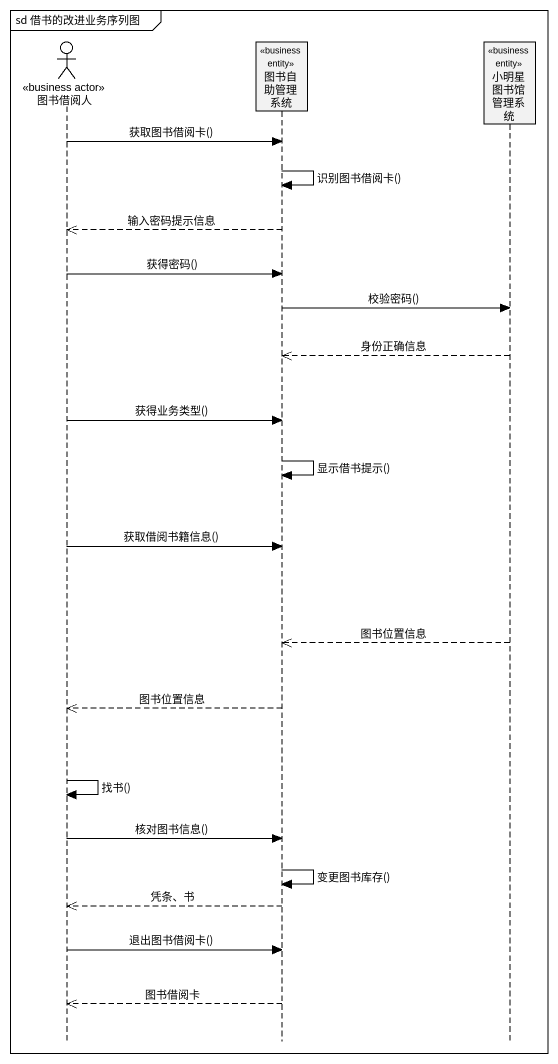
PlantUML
@startuml
mainframe sd 借书的改进业务序列图
hide footbox
actor 图书借阅人 <<business actor>>
participant 图书自助管理系统 <<business entity>>
participant 小明星图书馆管理系统 <<business entity>>

图书借阅人 -> 图书自助管理系统 : 获取图书借阅卡()
图书自助管理系统 -> 图书自助管理系统 : 识别图书借阅卡()
图书自助管理系统 -->> 图书借阅人 : 输入密码提示信息
图书借阅人 -> 图书自助管理系统 : 获得密码()
图书自助管理系统 -> 小明星图书馆管理系统 : 校验密码()
小明星图书馆管理系统 -->> 图书自助管理系统 : 身份正确信息
图书借阅人 -> 图书自助管理系统 : 获得业务类型()
图书自助管理系统 -> 图书自助管理系统 : 显示借书提示()
图书借阅人 -> 图书自助管理系统 : 获取借阅书籍信息()
小明星图书馆管理系统 -->> 图书自助管理系统 : 图书位置信息
图书自助管理系统 -->> 图书借阅人 : 图书位置信息
图书借阅人 -> 图书借阅人 : 找书()
图书借阅人 -> 图书自助管理系统 : 核对图书信息()
图书自助管理系统 -> 图书自助管理系统 : 变更图书库存()
图书自助管理系统 -->> 图书借阅人 : 凭条、书
图书借阅人 -> 图书自助管理系统 : 退出图书借阅卡()
图书自助管理系统 -->> 图书借阅人 : 图书借阅卡
@enduml
